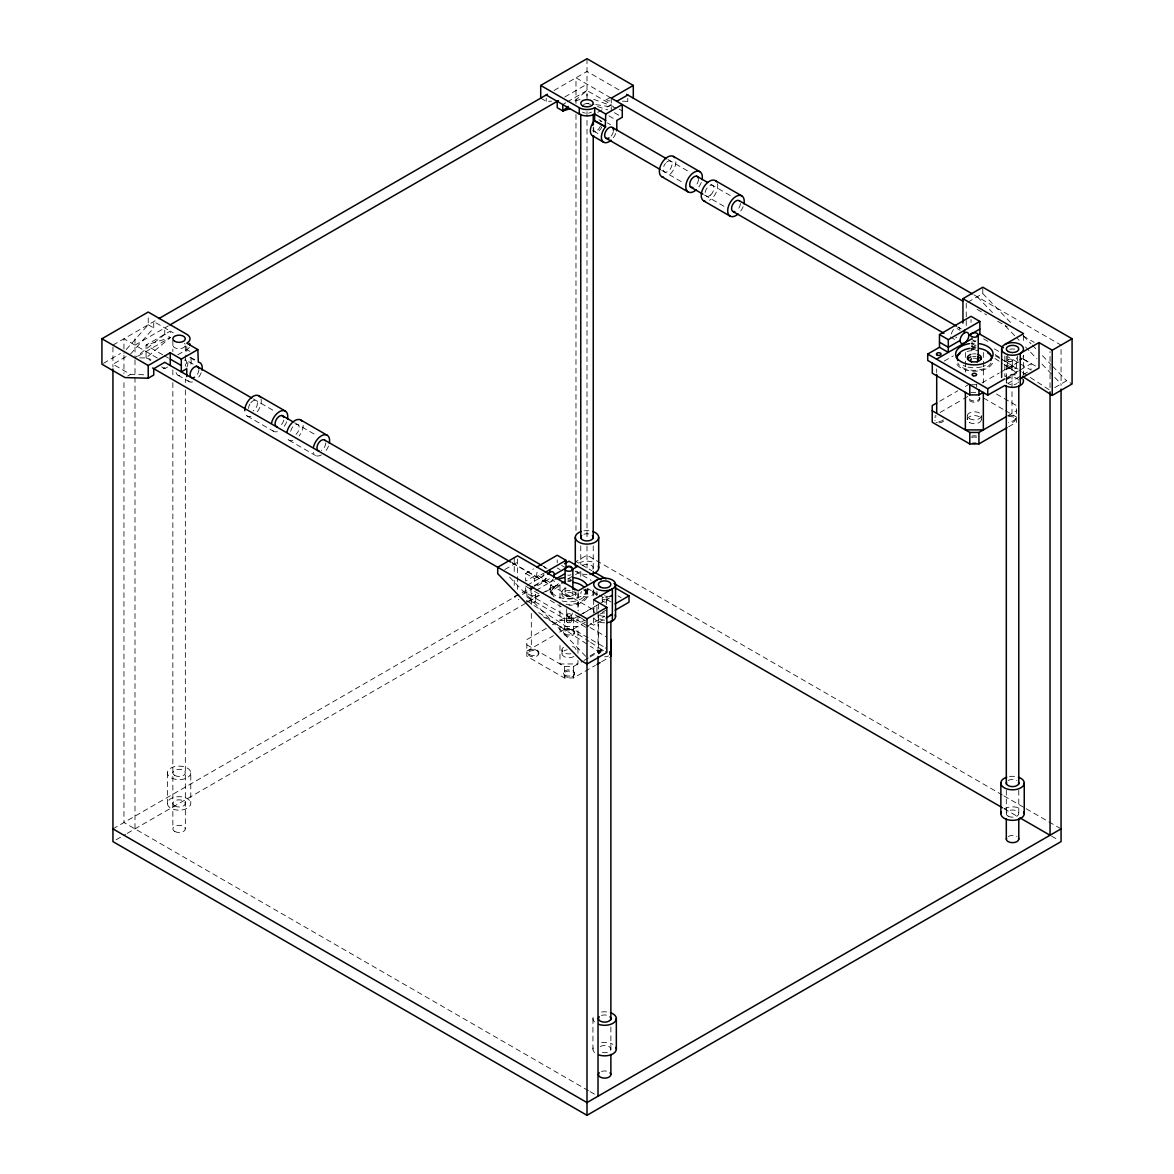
<?xml version="1.0" encoding="UTF-8"?>
<svg xmlns="http://www.w3.org/2000/svg" width="1174" height="1174" viewBox="0 0 1174 1174"><rect width="100%" height="100%" fill="white"/><g stroke="black" fill="none" stroke-linecap="round" stroke-linejoin="round"><path stroke-width="0.75" stroke-dasharray="5 3.75" d="M186.813 367.095L187.282 366.112A6.237 3.595 -60 0 0 187.282 361.02L186.578 360.374A6.237 3.595 -60 0 0 184.597 360.198M126.22 349.544L148.218 324.758L148.218 315.659M130.578 354.034L153.735 327.942L153.735 321.573L173.282 332.858M574.922 100.729L587 90.53L611.258 104.53L603.744 108.874M139.75 357.879L146.104 357.909L170.362 337.54L164.756 334.311L164.756 327.942M164.756 334.311L134.995 357.85L134.995 338.758M112.939 345.127L157.272 319.533M554.055 90.457L587 71.423L619.945 90.457M103.459 363.324L120.438 353.521M134.995 345.127L168.293 325.902M564.797 96.972L587 84.161M126.176 356.588L112.939 364.219L130.578 374.403L146.603 374.844M562.742 104.53L565.78 102.784M567.291 101.903L587 90.53L587.044 96.004M127.819 376.003L130.578 374.403M610.157 97.53L604.639 100.715L609.981 100.861M177.788 354.783L186.813 349.588A10.918 6.296 0 0 0 189.63 346.756M597.727 112.337L602.233 109.74M167.515 367.08L164.756 368.68L161.454 367.477M622.455 101.199L627.797 101.346L630.541 99.761M504.791 569.537L517.543 562.17M967.816 302.202L982.785 293.573L982.785 287.204M549.858 582.407L536.635 574.761L525.644 581.115L525.644 573.47L533.539 568.92M525.644 573.47L534.463 578.562L543.709 573.235M527.185 585.312L543.988 575.612M517.543 594.763L514.241 596.671L518.805 599.65M112.939 828.873L533.157 586.266M534.684 585.386L549.006 577.109M545.455 579.853L534.463 586.208L534.463 578.562M522.342 594.47L550.401 578.268M536.004 590.405L554.275 579.853M526.921 602.013L540.378 594.249M541.889 593.369L558.486 583.801M944.248 361.078L953.303 355.854M116.109 839.777L125.618 834.288M127.203 833.364L539.438 595.365M545.763 591.711L558.457 584.388M567.967 578.899L580.66 571.577M546.409 628.31L526.832 639.625L526.832 656.266L564.401 677.956L573.543 677.956L595.409 665.335M552.44 624.832L564.401 617.935L573.543 617.935L588.526 626.578M939.714 401.244L957.823 390.795M965.366 386.437L969.783 383.883M568.92 621.369L572.222 619.461L572.222 613.092M578.239 616.057L573.543 618.757L564.401 618.757L526.921 597.111M579.795 615.147L598.535 604.331M600.105 603.436L609.467 598.021M982.051 382.915L999.235 372.994M1000.791 372.099L1016.405 363.074M582.862 613.576L596.92 605.461L596.92 612.08M1018.885 361.841L1004.827 369.957A10.918 6.296 0 0 1 1018.005 368.944M526.832 651.071L553.438 635.721M559.704 632.096L564.401 629.381L573.543 629.381L604.786 647.417M940.036 412.514L961.946 399.864M963.516 398.955L968.212 396.254M581.482 622L584.241 620.415M1006.309 377.999L1018.694 370.852M1020.235 369.971L1031.066 363.705L1031.066 370.074L1008.305 356.94M585.503 622.044L573.543 628.941L564.401 628.941L543.401 616.82M602.101 612.461L606.62 609.849M1005.971 379.29L1016.405 373.259L1016.405 357.791M587.249 626.314L604.419 616.409M1007.952 383.428L1020.015 376.458M1023.17 374.638L1027.91 371.894M590.522 623.409L593.618 625.184L604.551 618.874M590.155 655.826L601.337 649.369L606.841 652.553M1054.766 387.596L1066.579 380.772L1072.082 383.957M526.832 644.805L564.401 666.494L573.543 666.494L582.48 661.344M583.992 660.463L588.526 657.851M590.023 656.985L606.62 647.402M1007.468 415.978L1016.405 410.812M601.66 661.725L609.467 657.22M1008.598 426.778L1016.405 422.273L1016.405 405.529L995.405 393.407M138.062 356.089L170.362 337.54L146.016 345.127L146.104 357.909L150.771 360.609M575.421 101.096L580.382 99.291M583.625 104.398L587.088 103.312L594.073 104.339M540.7 98.161L546.203 101.346L551.545 101.199M971.602 346.33L975.271 346.33M970.751 348.883L976.152 348.883M971.602 384.72L977.091 384.72M970.751 392.351L977.942 392.351M568.055 580.382L571.723 580.382M595.82 104.603L616.761 107.715M587.088 103.312L590.551 104.398M597.449 106.555L607.809 109.813M146.104 357.909L151.285 359.538M593.618 99.291L613.459 106.511M973.862 294.777L1061.061 345.127L1061.061 385.439M610.862 97.926L575.979 77.792L575.979 103.444M977.106 309.378L986.615 314.881M997.709 321.28L1007.233 326.783M1023.082 335.925L1034.177 342.338M619.124 109.079L622.279 110.899M614.398 112.719L622.279 117.253M608.924 115.874L615.235 119.513M1023.581 359.127L1037.464 367.154M1023.596 359.391L1031.066 363.705M983.607 338.86L989.858 342.47M607.354 122.859L610.509 124.679M667.962 159.561L690.165 172.373M710.769 184.274L732.958 197.085M958.072 327.047L961.242 328.881M994.334 348.869L998.986 351.554M957.118 328.603L960.053 330.305M995.405 355.854L999.925 358.466M1001.437 359.332L1016.405 367.976M593.56 131.004L598.314 133.748M661.725 170.362L683.928 183.173M704.532 195.075L725.136 206.976M950.25 336.938L955.005 339.682M983.607 398.059L1003.917 409.77M1005.472 410.68L1016.405 416.99M1002.391 795.003L587 555.185L575.979 561.539L591.828 570.696M1003.975 795.928L1024.594 807.815M1026.179 808.739L1061.061 828.873M1003.975 808.651L1018.328 816.928M1051.552 836.108L1057.891 839.777M575.113 571.092L591.094 580.323M617.95 595.82L621.105 597.654M148.218 324.758L153.735 327.942M561.627 565.428L566.029 567.981M186.813 349.588L189.953 351.393M557.21 567.981L560.159 569.669M190.496 357.234L195.222 359.963M189.953 357.688L194.825 360.403M587.015 588.145L597.566 594.249M599.078 595.115L611.038 602.013M193.123 364.145L185.198 359.567A6.237 3.595 -60 0 1 185.198 366.772M253.364 398.925L274.819 411.311M294.586 422.728L316.775 435.539M543.474 566.426L547.099 568.51M162.687 354.753L146.016 345.127L170.274 331.127L170.333 335.94M164.199 355.634L168.748 358.261M511.864 562.581L546.746 582.715A6.237 3.595 -60 0 0 552.983 579.105M157.257 357.982L123.96 338.758L123.96 353.418M512.407 563.021L594.851 610.627M178.008 375.225L189.029 381.594M161.645 366.875L164.756 368.68L164.756 365.496M247.171 416.051L273.63 431.328M289.053 440.235L315.512 455.512M578.18 616.277L584.359 619.843M525.644 586.208L532.996 590.449M534.463 591.3L540.759 594.924M550.195 600.369L561.216 606.738M575.216 614.824L585.679 620.855M590.023 627.444L606.62 637.027M585.679 627.224L525.644 592.562L525.644 587.792M600.78 652.876L590.405 646.316M588.512 1090.719L123.96 822.504L123.96 380.904M590.096 1091.629L598.021 1096.208M972.336 339.682L975.389 341.663M995.185 354.577L1002.816 359.538M1004.328 360.535L1021.087 371.454M1022.613 372.452L1028.703 376.414M1030.229 377.412L1050.04 390.311L1050.04 351.496M972.087 343.571L975.124 345.552M994.936 358.466L1002.552 363.426M1004.078 364.424L1017.785 373.361M526.686 600.721L589.143 641.43M590.669 642.427L601.337 649.369M538.617 612.564L588.878 645.333M982.785 293.573L1011.988 323.951M1023.405 335.852L1031.021 343.777M1032.298 345.097L1037.376 350.38M1042.453 355.663L1051.332 364.909M1052.608 366.244L1066.579 380.772M977.267 296.758L992.5 312.607M1005.208 325.814L1019.164 340.357M1025.518 346.961L1029.319 350.923M1030.596 352.244L1036.936 358.848M1042.013 364.131L1053.445 376.032M1054.707 377.353L1061.061 383.957M509.56 577.05L585.723 656.325M1023.581 335.485L1023.581 342.764M1018.783 790.234L1018.783 815.284M1017.623 355.942L1017.623 362.311M1008.554 415.317A5.459 3.155 0 0 1 1015.422 418.355L1015.422 419.632A5.459 3.155 0 0 1 1008.554 422.669M1012.296 360.433L1012.296 366.802M1012.003 365.437L1012.003 413.365M1007.703 354.064L1007.615 366.802M1006.309 356.074L1006.309 377.456M1006.309 378.204L1006.309 383.693M1006.309 790.234L1006.309 815.284M1004.827 356.06L1004.827 376.575A10.918 6.296 0 0 1 1018.005 375.563M983.342 352.464L983.342 382.856M981.361 415.816L981.361 419.632M979.806 399.072L979.806 397.795A5.459 3.155 0 0 1 974.347 400.95A5.459 3.155 0 0 1 968.888 397.795L968.888 399.072M976.695 384.177L976.695 387.361M972.013 341.473L972.013 346.242M971.045 319.387L971.045 322.439M967.332 415.816L967.332 419.632M966.246 303.112L966.246 326.651M965.366 352.464L965.366 372.129M936.705 368.885L936.705 372.584M627.797 98.161L627.797 101.346M611.258 98.161L611.258 110.899M610.876 1027.015L610.876 1052.623M606.929 596.069L606.929 600.839M606.62 599.474L606.62 604.83M602.247 597.654L602.247 600.839M599.122 652.392L599.122 653.669M598.402 604.052L598.402 612.96M598.402 615.543L598.402 653.947M598.021 612.461L598.021 654.608M596.92 591.564L596.92 595.042M593.721 590.816L593.618 616.101M593.618 617.906L593.618 625.184M593.237 127.027L593.237 134.35M593.237 545.822L593.237 571.43M593.237 589.715L593.237 593.369M592.943 1018.548L592.943 1049.101M587.69 594.47L587.69 588.115A18.711 10.801 0 0 1 562.581 598.256A18.711 10.801 0 0 1 554.642 581.159M587 58.7L587 100.744M587 111.647L587 538.69M587 545.925L587 567.908M586.12 591.931L586.12 594.47M580.763 545.822L580.763 564.312M580.763 571.43L580.763 576.904M578.18 592.635L578.18 610.818M577.96 593.648L577.96 609.746M577.96 616.908L577.96 620.474L559.983 620.474L559.983 606.166M577.96 653.214L577.96 626.402L559.983 626.402L559.983 633.549M577.96 660.375L577.96 663.956L559.983 663.956L559.983 642.486M575.979 114.436L575.979 530.399M575.994 591.931L575.994 594.47M574.438 631.832L574.438 633.109A5.459 3.155 0 0 1 566.25 635.838A5.459 3.155 0 0 1 566.25 630.379A5.459 3.155 0 0 1 574.438 633.109M574.438 672.951L574.438 674.228A5.459 3.155 0 0 1 566.25 676.958A5.459 3.155 0 0 1 566.25 671.499A5.459 3.155 0 0 1 574.438 674.228M573.543 617.935L573.543 629.381M573.543 666.494L573.543 677.956M572.868 590.845L572.868 594.47M571.312 615.029L571.312 621.398M566.719 608.675L566.631 621.398M565.076 587.205L565.076 594.47M564.401 617.935L564.401 629.381M564.401 666.494L564.401 677.956M563.52 631.832L563.52 633.109M563.52 672.951L563.52 674.228M561.964 591.931L561.964 594.47M561.964 649.853L561.964 653.669M559.983 584.711L559.983 604.39M557.21 559.822L557.21 562.889M551.824 591.931L551.824 594.47A17.155 9.906 0 0 1 560.394 585.899M550.268 588.115L550.268 594.47A18.711 10.801 0 0 1 559.616 585.122M546.203 98.161L546.203 101.346M538.822 652.392L538.822 653.669A5.459 3.155 0 0 1 530.633 656.398A5.459 3.155 0 0 1 530.633 650.939A5.459 3.155 0 0 1 538.822 653.669M535.711 594.47L535.711 600.839M531.323 599.474L531.323 608.117M531.323 613.43L531.323 647.402M531.03 588.115L531.03 600.839M527.904 652.392L527.904 653.669M526.921 591.828L526.921 602.203M517.543 558.985L517.543 574.849M517.543 576.654L517.543 589.333M514.241 557.723L514.241 573.132M514.241 580.382L514.241 587.616M190.775 772.859A11.696 6.75 0 0 1 173.238 778.714A11.696 6.75 0 0 1 173.238 767.018A11.696 6.75 0 0 1 190.775 772.859L190.775 803.412A11.696 6.75 0 0 1 173.238 809.268A11.696 6.75 0 0 1 173.238 797.572A11.696 6.75 0 0 1 190.775 803.412M186.813 346.403L186.813 355.883M185.331 346.081L185.331 353.389M185.331 355.223L185.331 366.185M185.331 378.997L185.331 382.651M185.331 389.973L185.331 828.873M172.857 340.357L172.857 351.569M172.857 369.854L172.857 375.342M172.857 382.651L172.857 828.873M167.398 772.859L167.398 803.412M134.995 359.787L134.995 828.873M123.96 355.252L123.96 373.581M112.939 346.961L112.939 367.11M675.886 161.792A11.696 6.75 -60 0 1 667.624 176.115M666.48 162.305A6.237 3.595 -60 0 1 671.968 164.932A6.237 3.595 -60 0 1 665.086 172.196A6.237 3.595 -60 0 1 665.423 163.421M701.245 182.484A11.696 6.75 -60 0 1 698.222 187.723M698.486 179.299A6.237 3.595 -60 0 1 695.228 186.094M717.49 183.658A11.696 6.75 -60 0 1 709.492 200.284M743.113 206.653A11.696 6.75 -60 0 1 740.09 211.892M740.368 203.469A6.237 3.595 -60 0 1 737.096 210.278M600.501 120.849A6.237 3.595 -60 0 1 600.941 121.832M600.501 125.941A6.237 3.595 -60 0 1 592.87 130.358M598.887 119.924A6.237 3.595 -60 0 1 599.797 120.203M261.01 398.852A11.696 6.75 -60 0 1 257.15 411.81M250.884 416.388A11.696 6.75 -60 0 1 245.028 413.013M250.81 402.799A6.237 3.595 -60 0 1 257.282 402.154A6.237 3.595 -60 0 1 253.026 411.017M248.609 408.479A6.237 3.595 -60 0 1 249.901 404.135M286.647 421.848A11.696 6.75 -60 0 1 283.609 427.087M277.343 431.665A11.696 6.75 -60 0 1 271.488 428.29M283.741 420.072A6.237 3.595 -60 0 1 280.615 425.472M546.746 582.715A6.237 3.595 -60 0 1 546.746 575.509M303.171 425.34A11.696 6.75 -60 0 1 299.032 435.994M292.752 440.558A11.696 6.75 -60 0 1 286.911 437.183M290.638 431.254A6.237 3.595 -60 0 1 298.02 424.709A6.237 3.595 -60 0 1 296.039 434.365M328.515 446.017A11.696 6.75 -60 0 1 325.492 451.271M321.353 454.925A11.696 6.75 -60 0 1 313.37 452.46M325.77 442.833A6.237 3.595 -60 0 1 321.353 450.478M591.417 112.161A6.237 3.595 0 0 1 588.614 113.1M585.386 113.1A6.237 3.595 0 0 1 582.583 112.161M600.266 120.717A6.237 3.595 -60 0 1 601.88 121.656M601.88 126.748A6.237 3.595 -60 0 1 594.939 131.796L594.249 131.15A6.237 3.595 -60 0 1 593.809 127.54M615.763 133.366A10.918 6.296 -60 0 1 612.945 138.253M613.342 131.62A6.237 3.595 -60 0 1 610.231 137.02M185.11 346.051A6.237 3.595 0 0 1 176.702 348.458A6.237 3.595 0 0 1 173.693 343.322M184.494 343.322A6.237 3.595 0 0 1 185.11 344.187M190.922 359.156A10.918 6.296 -60 0 1 190.144 366.361M179.607 375.709A10.918 6.296 -60 0 1 176.012 372.378M201.165 372.73A10.918 6.296 -60 0 1 198.347 377.632M192.492 381.902A10.918 6.296 -60 0 1 187.033 378.747M198.89 369.59A6.237 3.595 -60 0 1 198.303 372.481L197.599 373.934A6.237 3.595 -60 0 1 196.689 375.269M1018.577 381.961A6.237 3.595 0 0 1 1017.946 382.827M1016.963 383.575A6.237 3.595 0 0 1 1014.16 384.5M1010.931 384.5A6.237 3.595 0 0 1 1008.143 383.575M1007.145 382.827A6.237 3.595 0 0 1 1006.529 381.961M1006.529 380.097A6.237 3.595 0 0 1 1015.671 377.911L1016.963 378.483A6.237 3.595 0 0 1 1018.577 380.097M957.852 327.164A6.237 3.595 -60 0 1 959.906 329.072M956.781 337.114A6.237 3.595 -60 0 1 955.651 337.951M951.38 333.988A6.237 3.595 -60 0 1 954.506 328.588M971.103 343.439A18.711 10.801 0 0 1 974.347 343.263M992.426 363.236A18.711 10.801 0 0 1 974.347 371.233A18.711 10.801 0 0 1 956.282 363.236M971.103 349.793A18.711 10.801 0 0 1 974.347 349.632M1023.097 356.94A10.918 6.296 0 0 0 1023.464 355.311L1023.464 374.403A10.918 6.296 0 0 0 1023.097 372.774M1009.728 349.221A10.918 6.296 0 0 1 1015.378 349.221M976.005 340.827A2.333 1.35 0 0 1 973.187 341.047M604.639 620.136A6.237 3.595 0 0 1 600.237 619.08L599.239 618.331A6.237 3.595 0 0 1 599.239 614.736M600.237 613.987A6.237 3.595 0 0 1 604.639 612.931M543.254 566.543A6.237 3.595 -60 0 1 545.308 568.436M544.164 574.027A6.237 3.595 -60 0 1 537.927 577.623A6.237 3.595 -60 0 1 537.927 570.417M531.338 588.79A2.333 1.35 0 0 1 531.103 588.453M585.18 589.069A18.711 10.801 0 0 1 568.979 605.27M610.098 596.275A10.918 6.296 0 0 1 604.639 597.111M596.92 595.277A10.918 6.296 0 0 1 594.103 589.187M604.639 616.218A10.918 6.296 0 0 1 599.18 615.367M595.189 613.063A10.918 6.296 0 0 1 596.92 605.461M604.639 622.836A10.918 6.296 0 0 1 596.92 620.987L595.189 619.681A10.918 6.296 0 0 1 594.103 618.155M571.004 574.585A2.333 1.35 0 0 1 567.805 575.084M587 574.658A11.696 6.75 0 0 1 576.874 571.283M578.738 563.138A11.696 6.75 0 0 1 595.262 563.138M582.583 565.369A6.237 3.595 0 0 1 591.945 565.721A6.237 3.595 0 0 1 590.111 571.019M583.889 534.243A6.237 3.595 0 0 1 590.111 534.243M583.977 530.839A11.696 6.75 0 0 1 590.023 530.839M1004.284 808.827A11.696 6.75 0 0 1 1020.822 808.827M1008.143 780.505A6.237 3.595 0 0 1 1016.963 780.505M1009.523 776.528A11.696 6.75 0 0 1 1015.583 776.528M583.889 590.243A6.237 3.595 0 0 1 593.149 592.738A6.237 3.595 0 0 1 585.914 596.92A6.237 3.595 0 0 1 581.6 591.564M1008.143 836.519A6.237 3.595 0 0 1 1016.963 836.519M594.514 1052.476A11.696 6.75 0 0 1 594.514 1045.726M601.616 1042.585A11.696 6.75 0 0 1 612.901 1044.332M600.237 1046.562A6.237 3.595 0 0 1 609.057 1046.562A6.237 3.595 0 0 1 609.057 1051.655A6.237 3.595 0 0 1 600.237 1051.655M594.514 1021.923A11.696 6.75 0 0 1 594.514 1015.172M601.616 1012.032A11.696 6.75 0 0 1 607.662 1012.032M601.528 1015.437A6.237 3.595 0 0 1 607.75 1015.437M601.528 1071.451A6.237 3.595 0 0 1 607.75 1071.451M943.47 421.202A5.459 3.155 0 0 1 938.745 422.787M937.322 422.669A5.459 3.155 0 0 1 936.016 422.361M934.886 417.401A5.459 3.155 0 0 1 936.016 416.902M943.47 419.925A5.459 3.155 0 0 1 934.886 420.586M934.886 416.124A5.459 3.155 0 0 1 936.016 415.625M971.617 436.185A5.459 3.155 0 0 1 977.076 436.185M971.617 437.462A5.459 3.155 0 0 1 977.076 437.462M1015.422 418.355A5.459 3.155 0 0 1 1008.554 421.393M1008.554 416.579A5.459 3.155 0 0 1 1015.422 419.632M979.072 397.502A5.459 3.155 0 0 1 974.347 402.227A5.459 3.155 0 0 1 969.621 397.502M990.915 363.001A17.155 9.906 0 0 1 974.347 370.338A17.155 9.906 0 0 1 957.779 363.001M967.097 351.466A17.155 9.906 0 0 1 978.793 350.865M972.542 356.514A7.015 4.05 0 0 1 976.166 356.514M973.349 358.261A3.904 2.245 0 0 1 976.298 358.481M985.382 365.466A17.155 9.906 0 0 1 982.931 366.464M981.596 366.86A17.155 9.906 0 0 1 967.097 366.86M965.776 366.464A17.155 9.906 0 0 1 963.326 365.466M971.368 348.135A17.155 9.906 0 0 1 974.347 347.988M972.542 353.976A7.015 4.05 0 0 1 976.166 353.976M976.005 347.196A2.333 1.35 0 0 1 972.703 347.196A2.333 1.35 0 0 1 972.703 345.288A2.333 1.35 0 0 1 976.005 345.288M599.312 653.214A5.459 3.155 0 0 1 604.581 649.251M608.44 655.899A5.459 3.155 0 0 1 604.581 656.824M599.312 652.861A5.459 3.155 0 0 1 604.581 650.513M573.939 656.53A7.015 4.05 0 0 1 562.904 655.694A7.015 4.05 0 0 1 567.159 649.765M572.486 646.346A7.015 4.05 0 0 1 575.055 651.878M570.784 653.771A7.015 4.05 0 0 1 562.904 651.878A7.015 4.05 0 0 1 564.019 646.991M583.83 589.524A17.155 9.906 0 0 1 583.023 600.149A17.155 9.906 0 0 1 566 604.228M573.939 591.608A7.015 4.05 0 0 1 571.943 598.153A7.015 4.05 0 0 1 561.979 594.822A7.015 4.05 0 0 1 570.784 590.566M585.547 589.363A17.155 9.906 0 0 1 580 599.518A17.155 9.906 0 0 1 561.73 600.897M554.128 596.876A17.155 9.906 0 0 1 559.147 583.816M575.759 592.973A7.015 4.05 0 0 1 564.019 594.792A7.015 4.05 0 0 1 567.159 588.013M605.182 595.776A2.333 1.35 0 0 1 604.581 595.82M602.937 601.792A2.333 1.35 0 0 1 603.421 599.665A2.333 1.35 0 0 1 606.841 600.486A2.333 1.35 0 0 1 604.581 602.189M571.004 580.954A2.333 1.35 0 0 1 567.805 581.453M567.805 579.12A2.333 1.35 0 0 1 571.004 579.604M710.637 195.001A6.237 3.595 -60 0 0 712.618 185.345A6.237 3.595 -60 0 0 705.236 191.876A6.237 3.595 -60 0 0 710.637 195.001M1008.363 361.357A2.26 1.306 0 0 0 1012.149 360.77A2.333 1.35 0 0 0 1009.361 359.127A2.333 1.35 0 0 0 1008.305 361.387A2.333 1.35 0 0 0 1012.223 360.785A2.26 1.306 0 0 0 1009.376 359.171A2.26 1.306 0 0 0 1008.363 361.357M531.705 595.423A2.333 1.35 0 0 0 535.623 594.822A2.333 1.35 0 0 0 532.761 593.178A2.333 1.35 0 0 0 531.705 595.423M567.38 615.954A2.26 1.306 0 0 0 571.151 615.367A2.333 1.35 0 0 0 568.363 613.738A2.333 1.35 0 0 0 567.321 615.983A2.333 1.35 0 0 0 571.239 615.381A2.26 1.306 0 0 0 568.392 613.782A2.26 1.306 0 0 0 567.38 615.954M1008.143 816.15A6.237 3.595 0 0 0 1018.577 814.536A6.237 3.595 0 0 0 1010.931 810.119A6.237 3.595 0 0 0 1008.143 816.15M174.677 805.966A6.237 3.595 0 0 0 185.11 804.351A6.237 3.595 0 0 0 177.479 799.934A6.237 3.595 0 0 0 174.677 805.966M174.677 775.412A6.237 3.595 0 0 0 185.11 773.798A6.237 3.595 0 0 0 177.479 769.381A6.237 3.595 0 0 0 174.677 775.412M969.386 422.493A7.015 4.05 0 0 0 981.126 420.674A7.015 4.05 0 0 0 972.542 415.713A7.015 4.05 0 0 0 969.386 422.493M969.386 418.678A7.015 4.05 0 0 0 981.126 416.858A7.015 4.05 0 0 0 972.542 411.898A7.015 4.05 0 0 0 969.386 418.678M1008.305 367.755A2.333 1.35 0 0 0 1012.223 367.154A2.333 1.35 0 0 0 1009.361 365.496A2.333 1.35 0 0 0 1008.305 367.755M529.503 654.622A5.459 3.155 0 0 0 538.631 653.214A5.459 3.155 0 0 0 531.954 649.354A5.459 3.155 0 0 0 529.503 654.622M565.12 675.182A5.459 3.155 0 0 0 574.247 673.773A5.459 3.155 0 0 0 567.556 669.914A5.459 3.155 0 0 0 565.12 675.182M565.12 634.063A5.459 3.155 0 0 0 574.247 632.654A5.459 3.155 0 0 0 567.556 628.794A5.459 3.155 0 0 0 565.12 634.063M566.22 596.069A3.904 2.245 0 0 0 572.736 595.057A3.904 2.245 0 0 0 567.967 592.298A3.904 2.245 0 0 0 566.22 596.069M567.321 622.352A2.333 1.35 0 0 0 571.239 621.75A2.333 1.35 0 0 0 568.363 620.092A2.333 1.35 0 0 0 567.321 622.352M531.705 601.792A2.333 1.35 0 0 0 535.623 601.191A2.333 1.35 0 0 0 532.761 599.532A2.333 1.35 0 0 0 531.705 601.792M174.677 831.427A6.237 3.595 0 0 0 185.11 829.813A6.237 3.595 0 0 0 177.479 825.395A6.237 3.595 0 0 0 174.677 831.427"/><path stroke-width="1.5" d="M616.541 130.769A10.918 6.296 -60 0 0 616.805 128.318L616.805 120.423L622.279 117.253L622.279 104.53L605.74 114.069L605.226 127.276A10.918 6.296 -60 0 0 601.954 140.293A10.918 6.296 -60 0 0 611.082 140.22M557.239 101.346L557.239 107.715L562.845 110.943L568.201 106.408M562.742 104.53L562.845 110.943L567.365 108.316M164.756 362.311L153.735 368.68L153.735 375.034L148.218 378.219L125.06 377.588L101.918 364.219L101.918 338.758L148.218 312.035L186.813 334.311A10.918 6.296 0 0 1 186.813 343.219L197.834 349.588L198.347 362.194A10.918 6.296 -60 0 1 201.943 370.133M540.7 98.161L540.7 85.438L587 58.7L633.3 85.438L633.3 98.161M158.857 318.609L547.422 94.272M169.878 324.978L558.457 100.641M101.918 338.758L148.218 365.496L170.274 352.758L181.295 359.127L197.834 349.588M633.3 85.438L611.258 98.161L962.827 301.146M616.761 101.346L627.797 94.977M962.944 323.129L962.944 298.666L982.785 287.204L1072.082 338.758L1072.082 383.957L1052.242 395.403L1023.875 377.338M536.694 567.086L557.21 555.243L566.029 560.336L566.029 567.981L554.275 574.761M1023.097 379.393A10.918 6.296 0 0 1 1018.005 386.481A10.918 6.296 0 0 1 1004.827 385.483L987.745 395.095L927.709 360.433L927.709 354.064L939.479 347.284L939.479 334.546L971.045 316.32L979.864 321.412L979.864 334.15L1003.462 347.768M545.25 572.34L566.029 560.336M939.479 334.546L948.299 339.638L979.864 321.412M564.562 563.725L568.979 561.187L601.073 579.721M960.053 340.489L948.299 347.284L939.479 342.192M968.873 335.397L979.864 329.058M555.742 579.002L564.562 573.91M571.914 569.669L577.799 566.279M936.529 359.156L972.16 338.596M976.783 335.925L979.864 334.15M596.92 580L578.18 590.816L517.543 555.801L497.703 567.262L497.703 573.631L581.482 660.83L587 664.014L606.841 652.553L606.841 607.369L593.618 599.723L612.358 588.908L612.358 620.987M1004.827 344.496L1023.581 333.665L962.944 298.666M1072.082 338.758L1052.242 350.219L1039.005 342.573L1020.265 353.403L1020.265 385.483M936.705 402.99L932.215 405.573L932.215 422.229L969.783 443.919L978.925 443.919L1007.043 427.688M152.576 368.005L587 618.815L606.841 607.369M615.073 603.891L629 595.849L629 602.203L615.176 610.187M927.709 354.064L987.745 388.726L1004.768 378.894M932.288 362.883L932.288 373.259L969.783 394.904L978.925 394.904L983.342 392.351L983.342 429.904L965.366 429.904L965.366 392.351M606.107 617.979L612.358 614.369A10.918 6.296 0 0 1 610.098 615.367M932.215 410.768L969.783 432.458L978.925 432.458L1005.971 416.843M596.979 664.425L600.105 662.62M1061.061 828.873L587 1102.577L112.939 828.873M112.939 368.944L112.939 841.611L587 1115.3L1061.061 841.611L1061.061 389.108M562.845 110.943L569.772 108.771M626.637 94.316L972.277 293.867M540.7 85.438L579.281 107.715A10.918 6.296 0 0 0 594.719 107.715L605.74 114.069M673.465 156.435L699.924 171.712M715.348 180.605L741.807 195.882M605.74 120.438L594.719 114.069A10.918 6.296 0 0 1 579.281 114.069L546.203 94.977M612.49 127.526L666.377 158.651M696.505 176.041L707.599 182.44M739.312 200.754L956.487 326.137M605.74 126.807L594.205 120.907A10.918 6.296 -60 0 0 594.205 136.345M605.593 126.895L594.572 120.526L594.719 107.715M606.254 138.327L660.14 169.452M690.268 186.842L702.947 194.165M733.075 211.555L943.911 333.284M592.606 135.861L603.627 142.215M661.769 176.687L688.228 191.964M703.652 200.871L730.111 216.148M939.479 347.284L948.299 352.376L948.299 339.638M594.998 572.53L606.107 578.929M614.031 583.507L1002.464 807.771M1019.913 817.852L1050.04 835.242L1050.04 391.808M615.044 587.778L629 595.849M258.867 395.799L285.326 411.076M300.749 419.984L327.208 435.261M196.293 365.98L251.779 398.015M281.907 415.405L293.001 421.804M324.699 440.118L541.889 565.501M170.274 359.127L181.295 365.496M165.182 362.561L510.822 562.111M1052.242 350.219L1052.242 395.403M1039.005 342.573L1039.005 368.034L1020.265 378.864A10.918 6.296 0 0 0 1023.097 376.032M1024.242 783.043L1024.242 813.597M1018.783 385.527L1018.783 784.188M1018.783 818.938L1018.783 839.058M1006.309 385.527L1006.309 784.188M1006.309 818.938L1006.309 839.058M1001.642 348.942L1001.642 377.456M1000.864 783.043L1000.864 813.597M987.745 388.726L987.745 395.095M978.925 389.812L978.925 394.904M978.925 432.458L978.925 443.919M978.25 334.972L978.25 360.433M969.783 384.72L969.783 394.904M969.783 432.458L969.783 443.919M964.47 330.305L964.47 332.858M936.705 374.374L936.705 413.365M616.335 1018.548L616.335 1049.101M615.558 584.447A10.918 6.296 0 0 1 599.18 589.906A10.918 6.296 0 0 1 599.18 578.987A10.918 6.296 0 0 1 615.558 584.447L615.558 616.526M611.038 639.566L611.038 656.31M610.876 621.031L610.876 1019.707M610.876 1054.443L610.876 1074.562M598.696 537.354L598.696 567.908M598.021 656.427L598.021 1096.208M593.237 114.23L593.237 123.373M593.237 136.169L593.237 538.499M593.237 571.43L593.237 575.084M587 618.815L587 1115.3M580.763 114.23L580.763 538.499M579.281 107.715L579.281 114.069M575.304 537.354L575.304 566.117M572.868 569.008L572.868 589.025M565.076 569.008L565.076 583.566M549.858 569.669L549.858 572.222M186.769 376.59L186.769 368.695L181.295 371.865L181.295 359.127M170.274 352.758L170.274 365.496M148.218 365.496L148.218 378.219M663.486 177.215A11.696 6.75 -60 0 1 661.769 163.186A11.696 6.75 -60 0 1 674.786 157.654M696.226 189.821A11.696 6.75 -60 0 1 685.851 187.429A11.696 6.75 -60 0 1 694.803 171.918A11.696 6.75 -60 0 1 702.067 179.695M692.939 187.414A6.237 3.595 -60 0 1 690.958 180.033A6.237 3.595 -60 0 1 698.339 178.066M705.369 201.4A11.696 6.75 -60 0 1 703.652 187.37A11.696 6.75 -60 0 1 716.654 181.838M738.094 214.006A11.696 6.75 -60 0 1 727.719 211.599A11.696 6.75 -60 0 1 736.67 196.087A11.696 6.75 -60 0 1 743.949 203.88M734.821 211.599A6.237 3.595 -60 0 1 732.459 204.936A6.237 3.595 -60 0 1 739.781 201.268M592.87 125.266A6.237 3.595 -60 0 1 593.56 123.813M244.75 410.709A11.696 6.75 -60 0 1 250.884 397.942A11.696 6.75 -60 0 1 260.188 397.017M271.488 423.344A11.696 6.75 -60 0 1 281.613 410.753A11.696 6.75 -60 0 1 287.469 419.059M277.269 426.896A6.237 3.595 -60 0 1 276.8 418.722A6.237 3.595 -60 0 1 283.741 417.43M547.656 574.174A6.237 3.595 -60 0 1 552.983 571.914A6.237 3.595 -60 0 1 553.688 577.652M286.911 432.252A11.696 6.75 -60 0 1 293.823 421.261A11.696 6.75 -60 0 1 302.056 421.202M313.37 447.529A11.696 6.75 -60 0 1 323.496 434.923A11.696 6.75 -60 0 1 329.336 443.244M319.152 451.065A6.237 3.595 -60 0 1 318.242 443.581A6.237 3.595 -60 0 1 325.169 440.632M613.503 130.226A6.237 3.595 -60 0 0 610.774 127.085A6.237 3.595 -60 0 0 605.975 130.974L605.27 132.427A6.237 3.595 -60 0 0 605.27 137.519L605.975 138.165A6.237 3.595 -60 0 0 609.086 137.857M189.63 343.498A10.918 6.296 0 0 1 189.997 345.127M198.744 368.357A6.237 3.595 -60 0 0 198.303 367.389L197.599 366.728A6.237 3.595 -60 0 0 191.362 370.338A6.237 3.595 -60 0 0 191.362 377.529M194.488 377.221A6.237 3.595 -60 0 1 192.287 377.823M979.189 343.63A18.711 10.801 0 0 1 989.682 360.271A18.711 10.801 0 0 1 959.026 360.271A18.711 10.801 0 0 1 969.504 343.63M956.282 357.644A18.711 10.801 0 0 1 960.024 353.491M987.583 352.802A18.711 10.801 0 0 1 992.426 357.644M1021.996 358.466A10.918 6.296 0 0 1 1020.265 359.772M566.631 567.556A2.333 1.35 0 0 1 569.287 566.22A2.333 1.35 0 0 1 571.239 567.908M559.616 578.753A18.711 10.801 0 0 1 564.136 577.681M573.822 577.681A18.711 10.801 0 0 1 587.044 585.312M615.176 614.897A10.918 6.296 0 0 1 607.457 622.616M612.358 595.277A10.918 6.296 0 0 1 610.098 596.275M598.3 566.162A11.696 6.75 0 0 1 590.023 574.424M592.841 531.514A11.696 6.75 0 0 1 595.952 541.698A11.696 6.75 0 0 1 578.048 541.698A11.696 6.75 0 0 1 581.159 531.514M592.4 535.549A6.237 3.595 0 0 1 587 540.95A6.237 3.595 0 0 1 581.6 535.549M1023.845 811.85A11.696 6.75 0 0 1 1012.546 820.347A11.696 6.75 0 0 1 1001.261 811.85M1018.401 777.203A11.696 6.75 0 0 1 1021.512 787.387A11.696 6.75 0 0 1 1003.594 787.387A11.696 6.75 0 0 1 1006.705 777.203M1018.577 782.119A6.237 3.595 0 0 1 1012.546 786.639A6.237 3.595 0 0 1 1006.529 782.119M1018.577 838.133A6.237 3.595 0 0 1 1012.546 842.653A6.237 3.595 0 0 1 1006.529 838.133M615.939 1047.355A11.696 6.75 0 0 1 611.757 1054.457A11.696 6.75 0 0 1 598.799 1054.956M610.48 1012.707A11.696 6.75 0 0 1 614.765 1021.923A11.696 6.75 0 0 1 598.799 1024.403M610.04 1016.757A6.237 3.595 0 0 1 604.639 1022.158A6.237 3.595 0 0 1 599.239 1016.757M610.04 1072.757A6.237 3.595 0 0 1 604.639 1078.158A6.237 3.595 0 0 1 599.239 1072.757M975.77 443.229A5.459 3.155 0 0 1 972.938 443.229M967.567 359.391A7.015 4.05 0 0 1 970.839 356.925M977.854 356.925A7.015 4.05 0 0 1 981.126 359.391M977.106 358.848A3.904 2.245 0 0 1 977.106 362.032M971.588 362.032A3.904 2.245 0 0 1 971.588 358.848M978.793 348.326A17.155 9.906 0 0 1 990.915 360.447M957.779 360.447A17.155 9.906 0 0 1 969.915 348.326M977.854 354.387A7.015 4.05 0 0 1 979.732 360.491A7.015 4.05 0 0 1 968.976 360.491A7.015 4.05 0 0 1 970.839 354.387M609.849 651.585A5.459 3.155 0 0 1 609.849 653.214M609.849 652.861A5.459 3.155 0 0 1 609.849 654.49M561.73 582.95A17.155 9.906 0 0 1 564.533 582.363M573.411 582.363A17.155 9.906 0 0 1 583.83 586.985M572.486 588.423A7.015 4.05 0 0 1 575.055 589.906M965.6 342.206A6.237 3.595 -60 0 0 967.581 332.536A6.237 3.595 -60 0 0 960.2 339.081A6.237 3.595 -60 0 0 965.6 342.206M582.583 105.807A6.237 3.595 0 0 0 593.017 104.192A6.237 3.595 0 0 0 585.386 99.775A6.237 3.595 0 0 0 582.583 105.807M174.677 341.311A6.237 3.595 0 0 0 185.11 339.697A6.237 3.595 0 0 0 177.479 335.28A6.237 3.595 0 0 0 174.677 341.311M1004.827 353.403A10.918 6.296 0 0 0 1023.097 350.571A10.918 6.296 0 0 0 1009.728 342.852A10.918 6.296 0 0 0 1004.827 353.403M1008.143 351.496A6.237 3.595 0 0 0 1018.577 349.881A6.237 3.595 0 0 0 1010.931 345.464A6.237 3.595 0 0 0 1008.143 351.496M937.087 355.018A2.333 1.35 0 0 0 941.005 354.416A2.333 1.35 0 0 0 938.129 352.758A2.333 1.35 0 0 0 937.087 355.018M973.217 375.753A2.26 1.306 0 0 0 976.607 374.623A2.26 1.306 0 0 0 973.217 373.493A2.26 1.306 0 0 0 973.217 375.753M600.237 587A6.237 3.595 0 0 0 610.656 585.386A6.237 3.595 0 0 0 603.025 580.969A6.237 3.595 0 0 0 600.237 587M971.588 336.571A3.904 2.245 0 0 0 978.118 335.559A3.904 2.245 0 0 0 973.349 332.8A3.904 2.245 0 0 0 971.588 336.571M566.22 570.608A3.904 2.245 0 0 0 572.736 569.595A3.904 2.245 0 0 0 567.967 566.837A3.904 2.245 0 0 0 566.22 570.608"/></g></svg>
